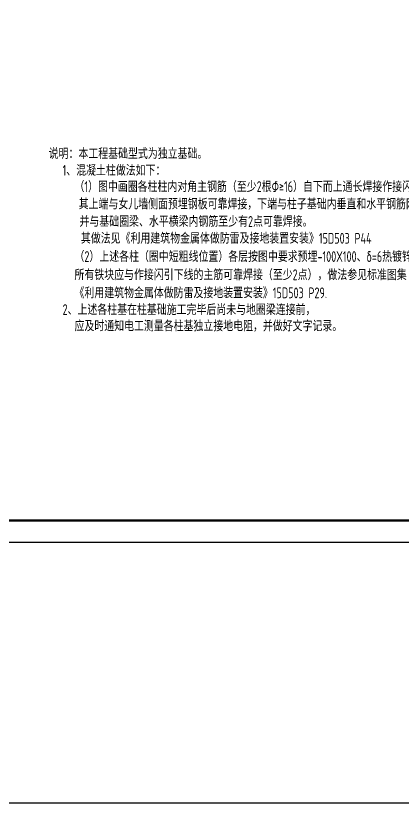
# Model space of a CAD drawing. Extents: x 5394041 to 5729212, y -433068 to -301615.
# Drawn here: x 5545440 to 5563371, y -433068 to -396531 of the extents above; entities that cross this region are included whole.
import ezdxf

# ---------------------------------------------------------------- set-up
doc = ezdxf.new("R2010")
doc.units = 0
doc.header["$LTSCALE"] = 1000
doc.header["$MEASUREMENT"] = 0
doc.layers.get('0').update_dxf_attribs({"linetype": 'CONTINUOUS'})
for name, color, linetype in [('PUB_TITLE', 4, 'CONTINUOUS'), ('TEL_TEXT', 7, 'CONTINUOUS'), ('电气', 3, 'CONTINUOUS')]:
    doc.layers.add(name, color=color, linetype=linetype)
doc.styles.add('sceie', font='sceie.shx', dxfattribs={"width": 0.7, "bigfont": 'sceic.shx'})

msp = doc.modelspace()

# ---------------------------------------------------------------- linework, layer by layer
at = {"color": 1}
msp.add_lwpolyline([(5394041.5, -301614.8), (5684355, -301614.8), (5684355, -433067.9), (5394041.5, -433067.9)], close=True, dxfattribs=at)
at = {"layer": 'PUB_TITLE', "color": 4}
msp.add_lwpolyline([(5498674.7, -420950.6), (5582774.7, -420950.6), (5582774.7, -361550.6), (5498674.7, -361550.6)], close=True, dxfattribs=at)
at = {"layer": 'PUB_TITLE', "color": 4, "const_width": 100}
msp.add_lwpolyline([(5501174.7, -419950.6), (5581774.7, -419950.6), (5581774.7, -362550.6), (5501174.7, -362550.6)], close=True, dxfattribs=at)

# ---------------------------------------------------------------- texts
at = {"layer": 'TEL_TEXT', "color": 0, "style": 'sceie', "width": 0.8}
for s, p in [('（1）图中画圈各柱柱内对角主钢筋（至少2根Φ≥16）自下而上通长焊接作接闪引下线。', (5548166, -404710.2)), ('其上端与女儿墙侧面预埋钢板可靠焊接，下端与柱子基础内垂直和水平钢筋网可靠焊接，', (5548362.5, -405514.3)), ('并与基础圈梁、水平横梁内钢筋至少有2点可靠焊接。', (5548396.8, -406325)), ('其做法见《利用建筑物金属体做防雷及接地装置安装》15D503 P44', (5548464.2, -407106.4)), ('（2）上述各柱（圈中短粗线位置）各层按图中要求预埋-100X100、δ=6热镀锌铁块；', (5548166, -407952.7)), ('所有铁块应与作接闪引下线的主筋可靠焊接（至少2点），做法参见标准图集', (5548166, -408799)), ('《利用建筑物金属体做防雷及接地装置安装》15D503 P29.', (5548166, -409637))]:
    msp.add_text(s, height=500, dxfattribs=at).set_placement(p)
at = {"layer": '电气', "color": 0, "style": 'sceie', "width": 0.8}
for s, p in [('说明：本工程基础型式为独立基础。', (5546968.6, -403175)), ('1、混凝土柱做法如下：', (5547611.8, -403953.4)), ('2、上述各柱基在柱基础施工完毕后尚未与地圈梁连接前，', (5547611.8, -410415.8)), ('应及时通知电工测量各柱基独立接地电阻，并做好文字记录。', (5548166, -411171.7))]:
    msp.add_text(s, height=500, dxfattribs=at).set_placement(p)

doc.saveas('drawing.dxf')
